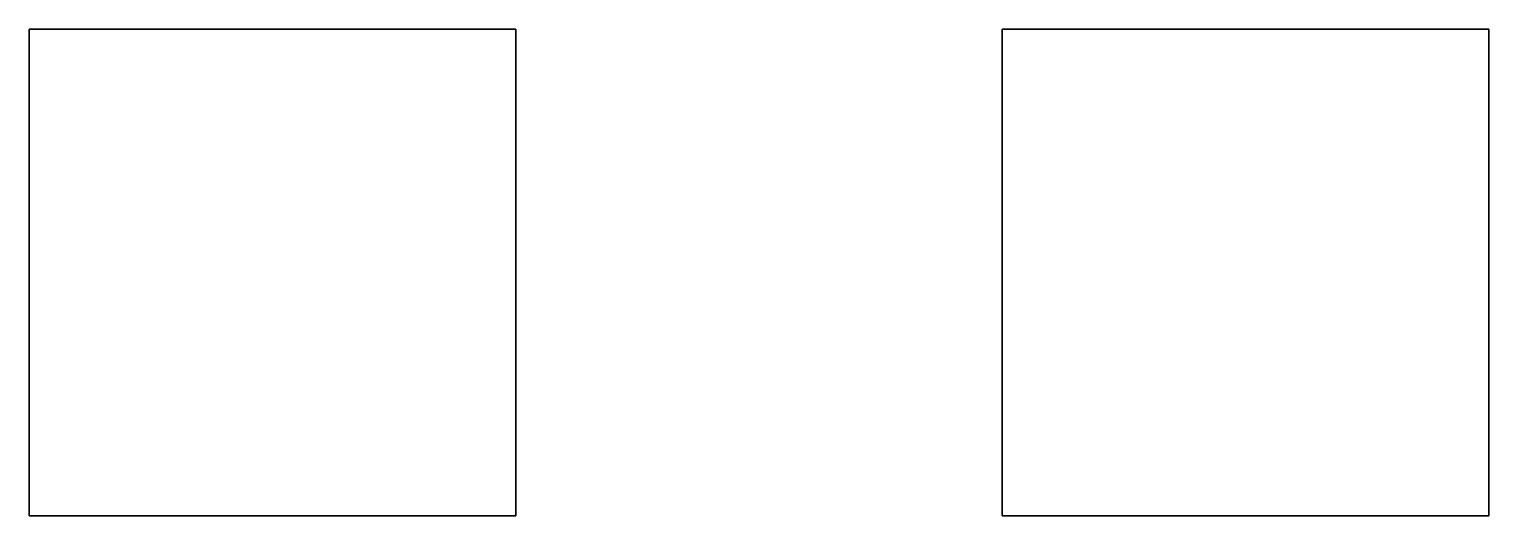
# Model space of a CAD drawing. Header units: millimetres. Extents: x -0.5 to 5.7, y -1.6 to 9.
# Drawn here: x 2.66 to 5.66, y 8 to 9 of the extents above.
import ezdxf

# ---------------------------------------------------------------- set-up
doc = ezdxf.new("R2010")
doc.units = ezdxf.units.MM

msp = doc.modelspace()

# ---------------------------------------------------------------- linework, layer by layer
for points in [[(3.66, 9, 1), (3.66, 9), (2.66, 9), (2.66, 9, 1)], [(3.66, 9), (3.66, 8), (2.66, 8), (2.66, 9)], [(2.66, 9), (2.66, 8), (2.66, 8, 1), (2.66, 9, 1)], [(2.66, 9, 1), (2.66, 8, 1), (3.66, 8, 1), (3.66, 9, 1)], [(3.66, 8, 1), (3.66, 8), (3.66, 9), (3.66, 9, 1)], [(5.66, 9), (5.66, 8), (4.66, 8), (4.66, 9)], [(4.66, 9), (4.66, 8), (5.66, 8), (5.66, 9)], [(2.66, 8, 1), (2.66, 8), (3.66, 8), (3.66, 8, 1)]]:
    msp.add_3dface(points)

doc.saveas('drawing.dxf')
